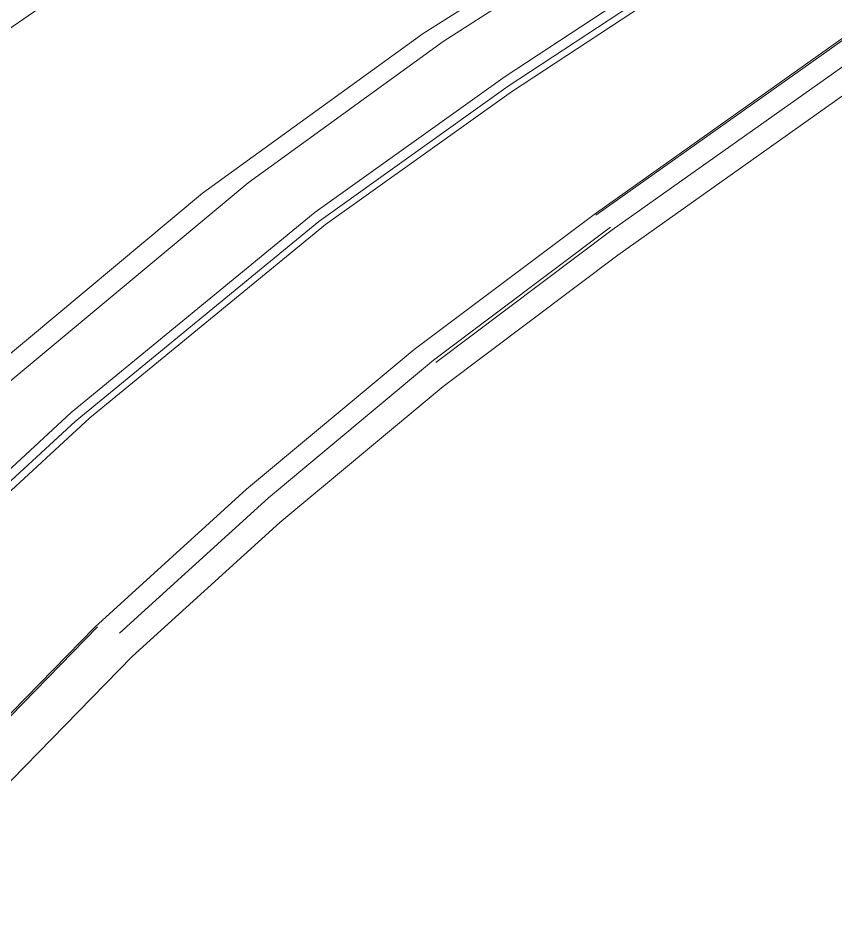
# Model space of a CAD drawing. Header units: millimetres. Extents: x 1010 to 1494, y -119 to 564.
# Drawn here: x 1416.6159 to 1416.8229, y 480.8511 to 481.0768 of the extents above; entities that cross this region are included whole.
import ezdxf

# ---------------------------------------------------------------- set-up
doc = ezdxf.new("R2010")
doc.units = ezdxf.units.MM
doc.layers.get('0').update_dxf_attribs({"lineweight": 9})
doc.layers.add('Edges', color=7, linetype='Continuous', lineweight=9)

# ---------------------------------------------------------------- blocks, each defined once
blk = doc.blocks.new('rs')
at = {"layer": 'Edges'}
for p, q in [((-76.413, 42.001), (-73.267, 43.611)), ((-64.974, 43.477), (-68.421, 41.798)), ((-68.399, 41.68), (-64.955, 43.357)), ((-68.366, 41.609), (-64.801, 43.343)), ((-67.613, 43.231), (-69.324, 42.434)), ((-67.082, 43.264), (-69.098, 42.31)), ((-72.178, 40.882), (-69.324, 42.434)), ((-69.098, 42.31), (-71.624, 40.935)), ((-68.421, 41.798), (-70.875, 40.486)), ((-67.579, 40.032), (-64.251, 41.796)), ((-64.236, 41.782), (-67.558, 40.021)), ((-70.846, 40.369), (-68.399, 41.68)), ((-70.77, 40.323), (-68.366, 41.609)), ((-64.121, 41.553), (-67.387, 39.821)), ((-64.12, 41.232), (-67.36, 39.514)), ((-72.178, 40.882), (-75.429, 38.817)), ((-71.624, 40.935), (-74.979, 38.805)), ((-70.875, 40.486), (-74.069, 38.491)), ((-74.037, 38.378), (-70.846, 40.369)), ((-73.857, 38.399), (-70.77, 40.323)), ((-69.914, 38.707), (-67.579, 40.032)), ((-69.703, 38.551), (-67.406, 39.854)), ((-67.387, 39.821), (-69.68, 38.52)), ((-67.36, 39.514), (-69.629, 38.227)), ((-72.113, 37.312), (-69.914, 38.707)), ((-71.865, 37.178), (-69.703, 38.551)), ((-74.069, 38.491), (-77.591, 35.989)), ((-77.291, 35.961), (-73.857, 38.399)), ((-77.558, 35.882), (-74.037, 38.378)), ((-69.629, 38.227), (-71.77, 36.869)), ((-74.119, 35.915), (-72.113, 37.312)), ((-73.835, 35.804), (-71.865, 37.178)), ((-71.77, 36.869), (-73.722, 35.509)), ((-77.811, 32.999), (-74.119, 35.915)), ((-74.087, 35.912), (-77.774, 33.001)), ((-73.722, 35.509), (-76.988, 32.934))]:
    blk.add_line(p, q, dxfattribs=at)

msp = doc.modelspace()

# ---------------------------------------------------------------- block references
at = {"xscale": 0.02122798653101838, "yscale": 0.02122798653101838, "zscale": 0.02122798653101838, "rotation": 7.391768522493147}
msp.add_blockref('rs', (1418.29377, 480.36888), dxfattribs=at)

doc.saveas('drawing.dxf')
